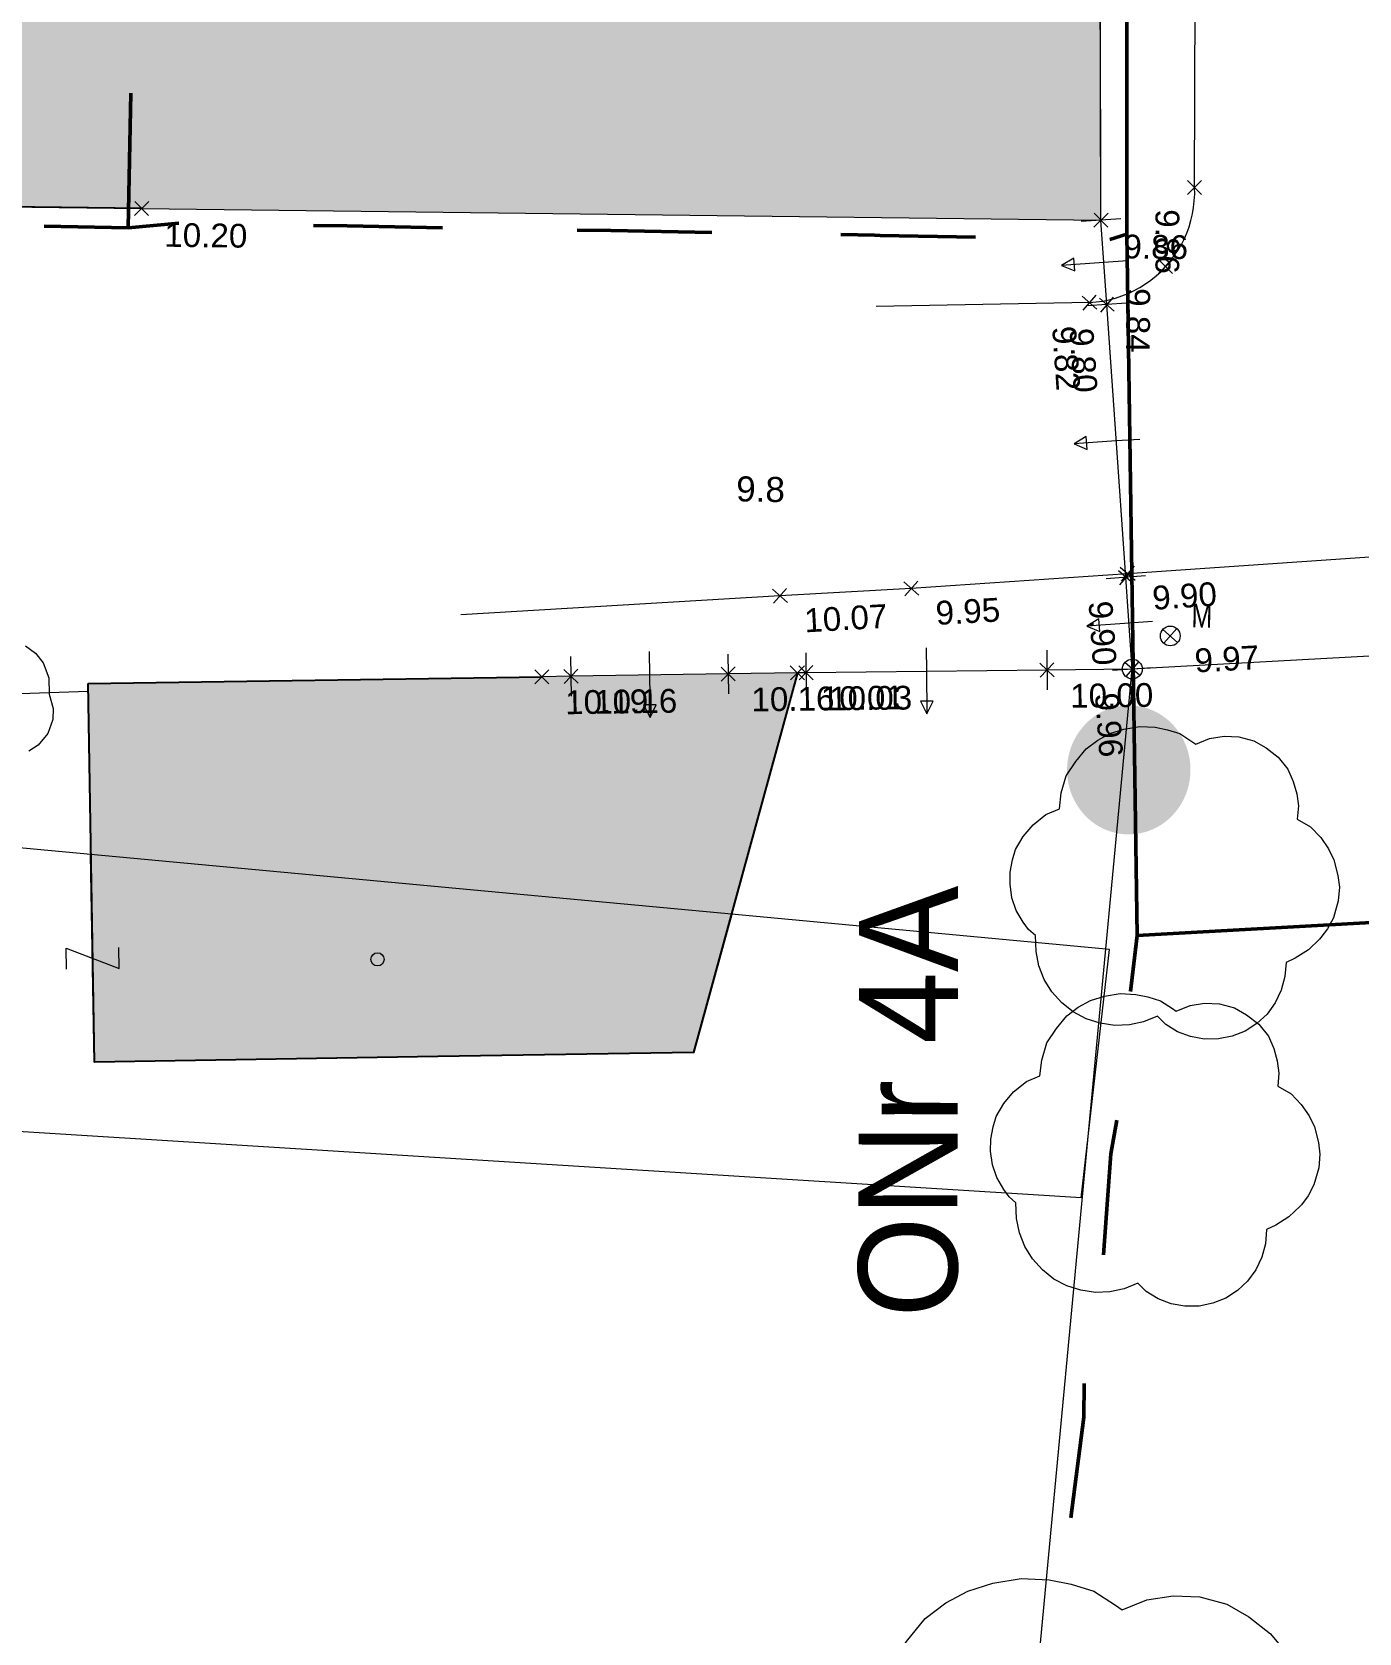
# Model space of a CAD drawing. Header units: metres. Extents: x -208 to 1512, y -277 to 123.
# Drawn here: x 888.88 to 908.98, y -61.63 to -37.38 of the extents above; entities that cross this region are included whole.
import ezdxf
from ezdxf.enums import TextEntityAlignment as Align

# ---------------------------------------------------------------- set-up
doc = ezdxf.new("R2010")
doc.units = ezdxf.units.M
doc.header["$MEASUREMENT"] = 0
for name, color, linetype in [('725 Nachbarbebauung', 7, 'Continuous'), ('730_DKM_Gebäude', 7, 'Continuous'), ('730_DKM_Grenzen', 7, 'Continuous'), ('730_DKM_Objekte', 7, 'Continuous'), ('740_WienGV_Flwd-Bebauungsplan', 7, 'Continuous'), ('740_WienGV_Höhenkoten', 7, 'Continuous'), ('740_WienGV_L_Baum_ -gruppen_ Grünflächen', 7, 'Continuous'), ('740_WienGV_L_Gebäude', 7, 'Continuous'), ('740_WienGV_L_Mauer_Sockel', 7, 'Continuous'), ('740_WienGV_T_Gebäude', 7, 'Continuous'), ('740_WienGV_T_Grenzen', 7, 'Continuous'), ('740_WienGV_T_Mast', 7, 'Continuous'), ('740_WienGV_T_Mauer_Sockel', 7, 'Continuous'), ('740_WienGV_T_Straßen_ Gehsteige_ Schienen', 7, 'Continuous'), ('740_WienGV_unbrauchbares', 7, 'Continuous'), ('918 Lageplan Beschriftung.x', 7, 'Continuous')]:
    doc.layers.add(name, color=color, linetype=linetype)
doc.styles.add('ERSTELLTER_STIL_2', font='arial.ttf', dxfattribs={"width": 0.75})
doc.styles.add('ERSTELLTER_STIL_22', font='arial.ttf', dxfattribs={"width": 0.936574})
doc.styles.add('ERSTELLTER_STIL_3', font='arial.ttf')

# ---------------------------------------------------------------- blocks, each defined once
blk = doc.blocks.new('Decke_90_5', base_point=(888.737, -29.528))
at = {"layer": '725 Nachbarbebauung', "linetype": 'Continuous', "lineweight": 0, "true_color": 0x1f1f1f}
blk.add_hatch(color=250, dxfattribs=at).paths.add_polyline_path([(888.737, -29.528), (882.206, -29.487), (882.206, -39.949), (890.544, -40.053), (905.073, -40.229), (905.059, -34.458), (888.698, -34.358)])
at = {"layer": '725 Nachbarbebauung', "color": 8, "linetype": 'Continuous', "lineweight": 13, "flags": 128}
for points in [[(882.206, -29.487), (882.206, -39.949), (890.544, -40.053), (905.073, -40.229), (905.059, -34.458), (888.698, -34.358), (888.737, -29.528)], [(888.737, -29.528), (882.206, -29.487)]]:
    blk.add_lwpolyline(points, dxfattribs=at)
blk = doc.blocks.new('Decke_91_5', base_point=(896.605, -47.145))
at = {"layer": '725 Nachbarbebauung', "linetype": 'Continuous', "lineweight": 0, "true_color": 0x1f1f1f}
blk.add_hatch(color=250, dxfattribs=at).paths.add_polyline_path([(896.605, -47.145), (889.732, -47.249), (889.827, -52.982), (895.03, -52.897), (898.901, -52.838), (900.477, -47.086), (899.427, -47.102), (899.427, -47.102), (897.046, -47.138), (897.046, -47.138)])
at = {"layer": '725 Nachbarbebauung', "color": 8, "linetype": 'Continuous', "lineweight": 13, "flags": 128}
blk.add_lwpolyline([(896.605, -47.145), (889.732, -47.249), (889.827, -52.982), (895.03, -52.897), (898.901, -52.838), (900.477, -47.086), (899.427, -47.102), (899.427, -47.102), (897.046, -47.138), (897.046, -47.138)], close=True, dxfattribs=at)
blk = doc.blocks.new('FIG0410[509]_5', base_point=(894.115, -51.426))
at = {"layer": '730_DKM_Objekte', "color": 8, "linetype": 'Continuous', "lineweight": 13}
blk.add_circle((894.115, -51.426), 0.1, dxfattribs=at)
blk = doc.blocks.new('FIG0320[543]_5', base_point=(889.801, -51.41))
at = {"layer": '730_DKM_Objekte', "color": 8, "linetype": 'Continuous', "lineweight": 13}
for p, q in [((889.404, -51.577), (889.398, -51.257)), ((889.398, -51.257), (890.204, -51.564)), ((890.204, -51.564), (890.198, -51.244))]:
    blk.add_line(p, q, dxfattribs=at)
blk = doc.blocks.new('GI0007_ATT22(LAUB)_2815[1057]_5', base_point=(905.898, -54.314))
at = {"layer": '740_WienGV_L_Baum_ -gruppen_ Grünflächen', "color": 252, "linetype": 'Continuous', "lineweight": 13, "true_color": 0x949494}
for p, q in [((904.73, -52.15), (904.917, -52.051)), ((904.917, -52.051), (905.128, -51.984)), ((905.128, -51.984), (905.367, -51.945)), ((905.367, -51.945), (905.601, -51.957)), ((905.601, -51.957), (905.786, -51.992)), ((905.786, -51.992), (905.976, -52.052)), ((905.976, -52.052), (906.159, -52.17)), ((906.215, -52.21), (906.423, -52.125)), ((906.423, -52.125), (906.644, -52.09)), ((906.644, -52.09), (906.868, -52.101)), ((906.868, -52.101), (907.098, -52.162)), ((904.401, -52.475), (904.557, -52.282)), ((904.557, -52.282), (904.73, -52.15)), ((906.159, -52.17), (906.215, -52.21)), ((907.098, -52.162), (907.281, -52.268)), ((907.281, -52.268), (907.463, -52.41)), ((904.255, -52.689), (904.401, -52.475)), ((907.463, -52.41), (907.613, -52.591)), ((907.613, -52.591), (907.691, -52.777)), ((904.179, -52.951), (904.255, -52.689)), ((907.691, -52.777), (907.744, -52.963)), ((904.15, -53.192), (904.179, -52.951)), ((907.744, -52.963), (907.769, -53.148)), ((903.75, -53.434), (903.945, -53.277)), ((903.945, -53.277), (904.15, -53.192)), ((907.769, -53.148), (907.752, -53.347)), ((907.752, -53.347), (907.956, -53.465)), ((903.601, -53.609), (903.75, -53.434)), ((907.956, -53.465), (908.109, -53.627)), ((903.442, -53.965), (903.488, -53.806)), ((903.488, -53.806), (903.601, -53.609)), ((908.109, -53.627), (908.227, -53.797)), ((908.227, -53.797), (908.309, -53.965)), ((903.407, -54.149), (903.442, -53.965)), ((908.309, -53.965), (908.369, -54.201)), ((903.403, -54.334), (903.407, -54.149)), ((908.369, -54.201), (908.39, -54.379)), ((903.432, -54.537), (903.403, -54.334)), ((903.496, -54.73), (903.432, -54.537)), ((908.39, -54.379), (908.372, -54.585)), ((903.603, -54.91), (903.496, -54.73)), ((908.372, -54.585), (908.3, -54.843)), ((903.682, -55.022), (903.603, -54.91)), ((903.787, -55.112), (903.682, -55.022)), ((908.212, -55.009), (908.11, -55.142)), ((908.3, -54.843), (908.212, -55.009)), ((903.797, -55.354), (903.787, -55.112)), ((908.092, -55.166), (907.922, -55.327)), ((908.11, -55.142), (908.092, -55.166)), ((903.839, -55.568), (903.797, -55.354)), ((907.584, -55.52), (907.566, -55.733)), ((907.724, -55.455), (907.584, -55.52)), ((907.922, -55.327), (907.724, -55.455)), ((903.921, -55.776), (903.839, -55.568)), ((904.038, -55.963), (903.921, -55.776)), ((907.566, -55.733), (907.512, -55.938)), ((904.188, -56.129), (904.038, -55.963)), ((907.512, -55.938), (907.42, -56.128)), ((904.36, -56.268), (904.188, -56.129)), ((907.42, -56.128), (907.296, -56.3)), ((904.557, -56.371), (904.36, -56.268)), ((904.769, -56.439), (904.557, -56.371)), ((904.989, -56.471), (904.769, -56.439)), ((905.209, -56.461), (904.989, -56.471)), ((905.427, -56.415), (905.209, -56.461)), ((905.635, -56.33), (905.427, -56.415)), ((905.761, -56.457), (905.635, -56.33)), ((905.94, -56.567), (905.761, -56.457)), ((907.14, -56.443), (906.964, -56.557)), ((907.296, -56.3), (907.14, -56.443)), ((906.138, -56.642), (905.94, -56.567)), ((906.347, -56.681), (906.138, -56.642)), ((906.56, -56.678), (906.347, -56.681)), ((906.767, -56.635), (906.56, -56.678)), ((906.964, -56.557), (906.767, -56.635))]:
    blk.add_line(p, q, dxfattribs=at)
blk = doc.blocks.new('GI0007_ATT22(LAUB)_2815[1058]_5', base_point=(906.192, -50.269))
at = {"layer": '740_WienGV_L_Baum_ -gruppen_ Grünflächen', "color": 252, "linetype": 'Continuous', "lineweight": 13, "true_color": 0x949494}
for p, q in [((905.025, -48.105), (905.211, -48.005)), ((905.211, -48.005), (905.422, -47.938)), ((905.422, -47.938), (905.661, -47.9)), ((905.661, -47.9), (905.896, -47.911)), ((905.896, -47.911), (906.08, -47.947)), ((906.08, -47.947), (906.271, -48.007)), ((906.271, -48.007), (906.453, -48.124)), ((904.695, -48.43), (904.851, -48.237)), ((904.851, -48.237), (905.025, -48.105)), ((906.453, -48.124), (906.509, -48.164)), ((906.509, -48.164), (906.717, -48.079)), ((906.717, -48.079), (906.938, -48.044)), ((906.938, -48.044), (907.162, -48.055)), ((907.162, -48.055), (907.392, -48.117)), ((907.392, -48.117), (907.575, -48.223)), ((907.575, -48.223), (907.757, -48.365)), ((904.549, -48.644), (904.695, -48.43)), ((907.757, -48.365), (907.907, -48.545)), ((904.473, -48.906), (904.549, -48.644)), ((907.907, -48.545), (907.985, -48.732)), ((907.985, -48.732), (908.039, -48.918)), ((904.444, -49.147), (904.473, -48.906)), ((908.039, -48.918), (908.064, -49.103)), ((904.239, -49.232), (904.444, -49.147)), ((908.064, -49.103), (908.046, -49.302)), ((903.896, -49.563), (904.045, -49.388)), ((904.045, -49.388), (904.239, -49.232)), ((908.046, -49.302), (908.25, -49.419)), ((908.25, -49.419), (908.403, -49.582)), ((903.782, -49.76), (903.896, -49.563)), ((908.403, -49.582), (908.521, -49.751)), ((903.701, -50.104), (903.736, -49.92)), ((903.736, -49.92), (903.782, -49.76)), ((908.521, -49.751), (908.603, -49.92)), ((908.603, -49.92), (908.663, -50.156)), ((903.698, -50.289), (903.701, -50.104)), ((908.663, -50.156), (908.685, -50.334)), ((903.726, -50.492), (903.698, -50.289)), ((908.685, -50.334), (908.667, -50.54)), ((903.79, -50.685), (903.726, -50.492)), ((903.897, -50.865), (903.79, -50.685)), ((908.667, -50.54), (908.594, -50.798)), ((903.976, -50.976), (903.897, -50.865)), ((908.594, -50.798), (908.506, -50.963)), ((904.081, -51.067), (903.976, -50.976)), ((904.091, -51.309), (904.081, -51.067)), ((908.386, -51.121), (908.216, -51.282)), ((908.404, -51.097), (908.386, -51.121)), ((908.506, -50.963), (908.404, -51.097)), ((904.134, -51.523), (904.091, -51.309)), ((908.018, -51.409), (907.878, -51.474)), ((908.216, -51.282), (908.018, -51.409)), ((904.215, -51.731), (904.134, -51.523)), ((907.878, -51.474), (907.86, -51.687)), ((904.332, -51.918), (904.215, -51.731)), ((907.806, -51.893), (907.714, -52.083)), ((907.86, -51.687), (907.806, -51.893)), ((904.482, -52.084), (904.332, -51.918)), ((904.654, -52.222), (904.482, -52.084)), ((907.714, -52.083), (907.59, -52.255)), ((904.851, -52.326), (904.654, -52.222)), ((905.063, -52.393), (904.851, -52.326)), ((905.721, -52.37), (905.504, -52.416)), ((905.929, -52.285), (905.721, -52.37)), ((906.055, -52.412), (905.929, -52.285)), ((907.59, -52.255), (907.434, -52.398)), ((905.283, -52.426), (905.063, -52.393)), ((905.504, -52.416), (905.283, -52.426)), ((906.234, -52.522), (906.055, -52.412)), ((906.432, -52.596), (906.234, -52.522)), ((906.641, -52.636), (906.432, -52.596)), ((907.061, -52.59), (906.854, -52.632)), ((907.258, -52.512), (907.061, -52.59)), ((907.434, -52.398), (907.258, -52.512)), ((906.854, -52.632), (906.641, -52.636))]:
    blk.add_line(p, q, dxfattribs=at)
blk = doc.blocks.new('GI0007_ATT22(LAUB)_2815[1074]_5', base_point=(904.823, -65.069))
at = {"layer": '740_WienGV_L_Baum_ -gruppen_ Grünflächen', "color": 252, "linetype": 'Continuous', "lineweight": 13, "true_color": 0x949494}
for p, q in [((903.438, -60.874), (903.868, -60.805)), ((903.868, -60.805), (904.29, -60.826)), ((904.29, -60.826), (904.621, -60.889)), ((902.722, -61.174), (903.058, -60.995)), ((903.058, -60.995), (903.438, -60.874)), ((904.621, -60.889), (904.965, -60.998)), ((904.965, -60.998), (905.294, -61.209)), ((905.769, -61.128), (906.167, -61.065)), ((906.167, -61.065), (906.57, -61.085)), ((906.57, -61.085), (906.983, -61.195)), ((902.41, -61.412), (902.722, -61.174)), ((905.294, -61.209), (905.395, -61.281)), ((905.395, -61.281), (905.769, -61.128)), ((906.983, -61.195), (907.313, -61.387)), ((902.129, -61.759), (902.41, -61.412)), ((907.313, -61.387), (907.641, -61.642)), ((901.866, -62.144), (902.129, -61.759)), ((907.641, -61.642), (907.91, -61.967)), ((907.91, -61.967), (908.051, -62.302)), ((901.729, -62.615), (901.866, -62.144)), ((908.051, -62.302), (908.147, -62.637)), ((901.676, -63.049), (901.729, -62.615)), ((908.147, -62.637), (908.192, -62.971)), ((901.309, -63.203), (901.676, -63.049)), ((908.192, -62.971), (908.16, -63.328)), ((900.958, -63.484), (901.309, -63.203)), ((900.69, -63.799), (900.958, -63.484)), ((908.16, -63.328), (908.528, -63.54)), ((908.528, -63.54), (908.804, -63.833)), ((900.485, -64.154), (900.69, -63.799)), ((908.804, -63.833), (909.016, -64.137)), ((900.403, -64.44), (900.485, -64.154)), ((909.016, -64.137), (909.164, -64.441)), ((900.339, -64.772), (900.403, -64.44)), ((909.164, -64.441), (909.271, -64.865)), ((900.333, -65.105), (900.339, -64.772)), ((909.271, -64.865), (909.31, -65.186)), ((900.384, -65.47), (900.333, -65.105)), ((909.31, -65.186), (909.278, -65.557)), ((900.499, -65.818), (900.384, -65.47)), ((909.278, -65.557), (909.148, -66.021)), ((900.692, -66.141), (900.499, -65.818)), ((900.835, -66.343), (900.692, -66.141)), ((909.148, -66.021), (908.989, -66.319)), ((901.024, -66.506), (900.835, -66.343)), ((908.989, -66.319), (908.805, -66.559)), ((901.042, -66.941), (901.024, -66.506)), ((908.772, -66.603), (908.466, -66.892)), ((908.805, -66.559), (908.772, -66.603)), ((908.466, -66.892), (908.11, -67.122)), ((901.118, -67.327), (901.042, -66.941)), ((908.11, -67.122), (907.858, -67.239)), ((901.265, -67.701), (901.118, -67.327)), ((907.858, -67.239), (907.826, -67.622)), ((907.826, -67.622), (907.729, -67.992)), ((901.476, -68.037), (901.265, -67.701)), ((901.746, -68.337), (901.476, -68.037)), ((907.729, -67.992), (907.563, -68.334)), ((902.055, -68.585), (901.746, -68.337)), ((907.563, -68.334), (907.34, -68.644)), ((902.41, -68.771), (902.055, -68.585)), ((902.792, -68.893), (902.41, -68.771)), ((903.976, -68.851), (903.584, -68.933)), ((904.35, -68.698), (903.976, -68.851)), ((904.576, -68.926), (904.35, -68.698)), ((907.34, -68.644), (907.06, -68.901)), ((903.187, -68.952), (902.792, -68.893)), ((903.584, -68.933), (903.187, -68.952)), ((904.899, -69.124), (904.576, -68.926)), ((906.742, -69.106), (906.388, -69.247)), ((907.06, -68.901), (906.742, -69.106)), ((905.255, -69.258), (904.899, -69.124)), ((905.631, -69.329), (905.255, -69.258)), ((906.015, -69.324), (905.631, -69.329)), ((906.388, -69.247), (906.015, -69.324))]:
    blk.add_line(p, q, dxfattribs=at)
blk = doc.blocks.new('ABGR_4365[1078]_5', base_point=(905.549, -47.029))
at = {"layer": '740_WienGV_T_Grenzen', "color": 252, "linetype": 'Continuous', "lineweight": 13, "true_color": 0x949494}
blk.add_line((905.549, -47.029), (905.546, -47.179), dxfattribs=at)
blk.add_circle((905.549, -47.029), 0.15, dxfattribs=at)
blk = doc.blocks.new('LO0013_2A75[1114]_5', base_point=(906.124, -46.527))
at = {"layer": '740_WienGV_T_Mast', "color": 252, "linetype": 'Continuous', "lineweight": 13, "true_color": 0x949494}
blk.add_circle((906.124, -46.527), 0.15, dxfattribs=at)
at = {"layer": '740_WienGV_T_Mast', "color": 252, "lineweight": 13, "true_color": 0x949494, "style": 'ERSTELLTER_STIL_2'}
blk.add_attdef('M', text='', height=0.36, rotation=358.95, dxfattribs=at).set_placement((906.441, -46.506), align=Align.BOTTOM_LEFT)
blk = doc.blocks.new('EG_MARKER_4325[1162]_5', base_point=(905.451, -45.639))
at = {"layer": '740_WienGV_T_Gebäude', "color": 252, "linetype": 'Continuous', "lineweight": 13, "true_color": 0x949494}
blk.add_line((905.751, -45.618), (905.152, -45.66), dxfattribs=at)
blk = doc.blocks.new('EG_MARKER_4325[1163]_5', base_point=(905.549, -47.029))
at = {"layer": '740_WienGV_T_Gebäude', "color": 252, "linetype": 'Continuous', "lineweight": 13, "true_color": 0x949494}
blk.add_line((905.848, -47.008), (905.25, -47.05), dxfattribs=at)
blk = doc.blocks.new('BW0010_3A75[1164]_5', base_point=(905.358, -46.344))
at = {"layer": '740_WienGV_T_Gebäude', "color": 252, "linetype": 'Continuous', "lineweight": 13, "true_color": 0x949494}
for p, q in [((905.044, -46.269), (904.859, -46.379)), ((905.058, -46.461), (905.044, -46.269)), ((905.856, -46.309), (905.5, -46.334)), ((905.5, -46.334), (904.859, -46.379)), ((904.859, -46.379), (905.058, -46.461))]:
    blk.add_line(p, q, dxfattribs=at)
blk = doc.blocks.new('EF_MARKER_42E5[1165]_5', base_point=(905.163, -41.508))
at = {"layer": '740_WienGV_T_Gebäude', "color": 252, "linetype": 'Continuous', "lineweight": 13, "true_color": 0x949494}
blk.add_line((905.462, -41.487), (904.864, -41.529), dxfattribs=at)
blk = doc.blocks.new('EF_MARKER_42E5[1166]_5', base_point=(905.451, -45.639))
at = {"layer": '740_WienGV_T_Gebäude', "color": 252, "linetype": 'Continuous', "lineweight": 13, "true_color": 0x949494}
blk.add_line((905.751, -45.618), (905.152, -45.66), dxfattribs=at)
blk = doc.blocks.new('BW0011_3AC5[1167]_5', base_point=(905.165, -43.583))
at = {"layer": '740_WienGV_T_Gebäude', "color": 252, "linetype": 'Continuous', "lineweight": 13, "true_color": 0x949494}
for p, q in [((904.852, -43.508), (904.666, -43.618)), ((905.307, -43.574), (904.666, -43.618)), ((904.666, -43.618), (904.865, -43.701)), ((904.865, -43.701), (904.852, -43.508)), ((905.664, -43.549), (905.307, -43.574))]:
    blk.add_line(p, q, dxfattribs=at)
blk = doc.blocks.new('EG_MARKER_4325[1200]_5', base_point=(905.073, -40.229))
at = {"layer": '740_WienGV_T_Gebäude', "color": 252, "linetype": 'Continuous', "lineweight": 13, "true_color": 0x949494}
blk.add_line((905.373, -40.208), (904.774, -40.25), dxfattribs=at)
blk = doc.blocks.new('EG_MARKER_4325[1201]_5', base_point=(905.163, -41.508))
at = {"layer": '740_WienGV_T_Gebäude', "color": 252, "linetype": 'Continuous', "lineweight": 13, "true_color": 0x949494}
blk.add_line((905.462, -41.487), (904.864, -41.529), dxfattribs=at)
blk = doc.blocks.new('BW0010_3A75[1202]_5', base_point=(904.976, -40.878))
at = {"layer": '740_WienGV_T_Gebäude', "color": 252, "linetype": 'Continuous', "lineweight": 13, "true_color": 0x949494}
for p, q in [((904.663, -40.803), (904.477, -40.914)), ((905.118, -40.869), (904.477, -40.914)), ((904.477, -40.914), (904.676, -40.996)), ((904.676, -40.996), (904.663, -40.803)), ((905.475, -40.844), (905.118, -40.869))]:
    blk.add_line(p, q, dxfattribs=at)
blk = doc.blocks.new('EF_MARKER_42E5[1206]_5', base_point=(900.606, -47.085))
at = {"layer": '740_WienGV_T_Gebäude', "color": 252, "linetype": 'Continuous', "lineweight": 13, "true_color": 0x949494}
blk.add_line((900.603, -46.785), (900.609, -47.385), dxfattribs=at)
blk = doc.blocks.new('EF_MARKER_42E5[1207]_5', base_point=(904.257, -47.044))
at = {"layer": '740_WienGV_T_Gebäude', "color": 252, "linetype": 'Continuous', "lineweight": 13, "true_color": 0x949494}
blk.add_line((904.254, -46.744), (904.261, -47.344), dxfattribs=at)
blk = doc.blocks.new('BW0011_3AC5[1208]_5', base_point=(902.433, -47.207))
at = {"layer": '740_WienGV_T_Gebäude', "color": 252, "linetype": 'Continuous', "lineweight": 13, "true_color": 0x949494}
for p, q in [((902.428, -46.707), (902.432, -47.064)), ((902.432, -47.064), (902.439, -47.707)), ((902.533, -47.513), (902.34, -47.515)), ((902.34, -47.515), (902.439, -47.707)), ((902.439, -47.707), (902.533, -47.513))]:
    blk.add_line(p, q, dxfattribs=at)
blk = doc.blocks.new('EF_MARKER_42E5[1209]_5', base_point=(897.046, -47.138))
at = {"layer": '740_WienGV_T_Gebäude', "color": 252, "linetype": 'Continuous', "lineweight": 13, "true_color": 0x949494}
blk.add_line((897.041, -46.838), (897.05, -47.438), dxfattribs=at)
blk = doc.blocks.new('EF_MARKER_42E5[1210]_5', base_point=(899.427, -47.102))
at = {"layer": '740_WienGV_T_Gebäude', "color": 252, "linetype": 'Continuous', "lineweight": 13, "true_color": 0x949494}
blk.add_line((899.422, -46.802), (899.431, -47.402), dxfattribs=at)
blk = doc.blocks.new('BW0011_3AC5[1211]_5', base_point=(898.238, -47.263))
at = {"layer": '740_WienGV_T_Gebäude', "color": 252, "linetype": 'Continuous', "lineweight": 13, "true_color": 0x949494}
for p, q in [((898.231, -46.763), (898.236, -47.12)), ((898.236, -47.12), (898.246, -47.763)), ((898.339, -47.569), (898.146, -47.572)), ((898.146, -47.572), (898.246, -47.763)), ((898.246, -47.763), (898.339, -47.569))]:
    blk.add_line(p, q, dxfattribs=at)
blk = doc.blocks.new('DEF01_4155[1231]_5', base_point=(897.046, -47.138))
at = {"layer": '740_WienGV_T_Gebäude', "color": 252, "linetype": 'Continuous', "lineweight": 13, "true_color": 0x949494}
for p, q in [((896.938, -47.034), (897.153, -47.243)), ((897.15, -47.031), (896.941, -47.246))]:
    blk.add_line(p, q, dxfattribs=at)
at = {"layer": '740_WienGV_T_Gebäude', "color": 252, "lineweight": 13, "true_color": 0x949494, "style": 'ERSTELLTER_STIL_3'}
blk.add_attdef('HOEHE', text='', height=0.36, rotation=0.8752, dxfattribs=at).set_placement((897.398, -47.527), align=Align.MIDDLE_LEFT)
blk = doc.blocks.new('DEF01_4155[1252]_5', base_point=(899.427, -47.102))
at = {"layer": '740_WienGV_T_Gebäude', "color": 252, "linetype": 'Continuous', "lineweight": 13, "true_color": 0x949494}
for p, q in [((899.319, -46.998), (899.534, -47.207)), ((899.531, -46.994), (899.322, -47.21))]:
    blk.add_line(p, q, dxfattribs=at)
at = {"layer": '740_WienGV_T_Gebäude', "color": 252, "lineweight": 13, "true_color": 0x949494, "style": 'ERSTELLTER_STIL_3'}
blk.add_attdef('HOEHE', text='', height=0.36, rotation=0.8592, dxfattribs=at).set_placement((899.779, -47.491), align=Align.MIDDLE_LEFT)
blk = doc.blocks.new('DEF01_4155[1256]_5', base_point=(905.163, -41.508))
at = {"layer": '740_WienGV_unbrauchbares', "color": 252, "linetype": 'Continuous', "lineweight": 13, "true_color": 0x949494}
for p, q in [((905.276, -41.607), (905.05, -41.41)), ((905.261, -41.395), (905.065, -41.621))]:
    blk.add_line(p, q, dxfattribs=at)
at = {"layer": '740_WienGV_unbrauchbares', "color": 252, "lineweight": 13, "true_color": 0x949494, "style": 'ERSTELLTER_STIL_3'}
blk.add_attdef('HOEHE', text='', height=0.36, rotation=273.9929, dxfattribs=at).set_placement((904.777, -41.865), align=Align.MIDDLE_LEFT)
blk = doc.blocks.new('DEF01_4155[1268]_5', base_point=(906.493, -39.735))
at = {"layer": '740_WienGV_T_Straßen_ Gehsteige_ Schienen', "color": 252, "linetype": 'Continuous', "lineweight": 13, "true_color": 0x949494}
for p, q in [((906.599, -39.629), (906.386, -39.841)), ((906.599, -39.842), (906.387, -39.629))]:
    blk.add_line(p, q, dxfattribs=at)
at = {"layer": '740_WienGV_T_Straßen_ Gehsteige_ Schienen', "color": 252, "lineweight": 13, "true_color": 0x949494, "style": 'ERSTELLTER_STIL_3'}
blk.add_attdef('HOEHE', text='', height=0.36, rotation=269.8843, dxfattribs=at).set_placement((906.081, -40.063), align=Align.MIDDLE_LEFT)
blk = doc.blocks.new('DEF01_4155[1282]_5', base_point=(905.549, -47.029))
at = {"layer": '740_WienGV_T_Mauer_Sockel', "color": 252, "linetype": 'Continuous', "lineweight": 13, "true_color": 0x949494}
for p, q in [((905.662, -47.128), (905.436, -46.931)), ((905.647, -46.916), (905.451, -47.142))]:
    blk.add_line(p, q, dxfattribs=at)
at = {"layer": '740_WienGV_T_Mauer_Sockel', "color": 252, "lineweight": 13, "true_color": 0x949494, "style": 'ERSTELLTER_STIL_3'}
blk.add_attdef('HOEHE', text='', height=0.36, rotation=274.0141, dxfattribs=at).set_placement((905.163, -47.386), align=Align.MIDDLE_LEFT)
blk = doc.blocks.new('DEF01_4155[1287]_5', base_point=(896.605, -47.145))
at = {"layer": '740_WienGV_T_Gebäude', "color": 252, "linetype": 'Continuous', "lineweight": 13, "true_color": 0x949494}
for p, q in [((896.498, -47.041), (896.713, -47.25)), ((896.71, -47.038), (896.501, -47.253))]:
    blk.add_line(p, q, dxfattribs=at)
at = {"layer": '740_WienGV_T_Gebäude', "color": 252, "lineweight": 13, "true_color": 0x949494, "style": 'ERSTELLTER_STIL_3'}
blk.add_attdef('HOEHE', text='', height=0.36, rotation=0.9025, dxfattribs=at).set_placement((896.958, -47.534), align=Align.MIDDLE_LEFT)
blk = doc.blocks.new('DEF01_4155[1290]_5', base_point=(902.201, -45.808))
at = {"layer": '740_WienGV_T_Straßen_ Gehsteige_ Schienen', "color": 252, "linetype": 'Continuous', "lineweight": 13, "true_color": 0x949494}
for p, q in [((902.089, -45.708), (902.313, -45.908)), ((902.301, -45.696), (902.101, -45.92))]:
    blk.add_line(p, q, dxfattribs=at)
at = {"layer": '740_WienGV_T_Straßen_ Gehsteige_ Schienen', "color": 252, "lineweight": 13, "true_color": 0x949494, "style": 'ERSTELLTER_STIL_3'}
blk.add_attdef('HOEHE', text='', height=0.36, rotation=3.2406, dxfattribs=at).set_placement((902.57, -46.181), align=Align.MIDDLE_LEFT)
blk = doc.blocks.new('DEF01_4155[1292]_5', base_point=(904.257, -47.044))
at = {"layer": '740_WienGV_T_Mauer_Sockel', "color": 252, "linetype": 'Continuous', "lineweight": 13, "true_color": 0x949494}
for p, q in [((904.15, -46.939), (904.365, -47.148)), ((904.362, -46.936), (904.153, -47.151))]:
    blk.add_line(p, q, dxfattribs=at)
at = {"layer": '740_WienGV_T_Mauer_Sockel', "color": 252, "lineweight": 13, "true_color": 0x949494, "style": 'ERSTELLTER_STIL_3'}
blk.add_attdef('HOEHE', text='', height=0.36, rotation=0.636, dxfattribs=at).set_placement((904.608, -47.434), align=Align.MIDDLE_LEFT)
blk = doc.blocks.new('DEF01_4155[1294]_5', base_point=(906.124, -46.527))
at = {"layer": '740_WienGV_T_Mast', "color": 252, "linetype": 'Continuous', "lineweight": 13, "true_color": 0x949494}
for p, q in [((906.013, -46.427), (906.236, -46.627)), ((906.224, -46.415), (906.024, -46.638))]:
    blk.add_line(p, q, dxfattribs=at)
at = {"layer": '740_WienGV_T_Mast', "color": 252, "lineweight": 13, "true_color": 0x949494, "style": 'ERSTELLTER_STIL_3'}
blk.add_attdef('HOEHE', text='', height=0.36, rotation=3.1157, dxfattribs=at).set_placement((906.492, -46.901), align=Align.MIDDLE_LEFT)
blk = doc.blocks.new('DEF01_4155[1320]_5', base_point=(905.451, -45.639))
at = {"layer": '740_WienGV_unbrauchbares', "color": 252, "linetype": 'Continuous', "lineweight": 13, "true_color": 0x949494}
for p, q in [((905.565, -45.738), (905.338, -45.541)), ((905.55, -45.526), (905.353, -45.752))]:
    blk.add_line(p, q, dxfattribs=at)
at = {"layer": '740_WienGV_unbrauchbares', "color": 252, "lineweight": 13, "true_color": 0x949494, "style": 'ERSTELLTER_STIL_3'}
blk.add_attdef('HOEHE', text='', height=0.36, rotation=273.9929, dxfattribs=at).set_placement((905.065, -45.996), align=Align.MIDDLE_LEFT)
blk = doc.blocks.new('DEF01_4155[1333]_5', base_point=(900.212, -45.92))
at = {"layer": '740_WienGV_T_Straßen_ Gehsteige_ Schienen', "color": 252, "linetype": 'Continuous', "lineweight": 13, "true_color": 0x949494}
for p, q in [((900.1, -45.82), (900.324, -46.02)), ((900.312, -45.808), (900.112, -46.032))]:
    blk.add_line(p, q, dxfattribs=at)
at = {"layer": '740_WienGV_T_Straßen_ Gehsteige_ Schienen', "color": 252, "lineweight": 13, "true_color": 0x949494, "style": 'ERSTELLTER_STIL_3'}
blk.add_attdef('HOEHE', text='', height=0.36, rotation=3.2406, dxfattribs=at).set_placement((900.581, -46.294), align=Align.MIDDLE_LEFT)
blk = doc.blocks.new('DEF01_4155[1365]_5', base_point=(905.478, -45.584))
at = {"layer": '740_WienGV_T_Straßen_ Gehsteige_ Schienen', "color": 252, "linetype": 'Continuous', "lineweight": 13, "true_color": 0x949494}
for p, q in [((905.365, -45.485), (905.591, -45.682)), ((905.577, -45.471), (905.38, -45.697))]:
    blk.add_line(p, q, dxfattribs=at)
at = {"layer": '740_WienGV_T_Straßen_ Gehsteige_ Schienen', "color": 252, "lineweight": 13, "true_color": 0x949494, "style": 'ERSTELLTER_STIL_3'}
blk.add_attdef('HOEHE', text='', height=0.36, rotation=3.9092, dxfattribs=at).set_placement((905.852, -45.953), align=Align.MIDDLE_LEFT)
blk = doc.blocks.new('DEF01_4155[1366]_5', base_point=(905.073, -40.229))
at = {"layer": '740_WienGV_T_Gebäude', "color": 252, "linetype": 'Continuous', "lineweight": 13, "true_color": 0x949494}
for p, q in [((905.181, -40.125), (904.966, -40.334)), ((904.969, -40.122), (905.178, -40.337))]:
    blk.add_line(p, q, dxfattribs=at)
at = {"layer": '740_WienGV_T_Gebäude', "color": 252, "lineweight": 13, "true_color": 0x949494, "style": 'ERSTELLTER_STIL_3'}
blk.add_attdef('HOEHE', text='', height=0.36, rotation=359.3049, dxfattribs=at).set_placement((905.415, -40.627), align=Align.MIDDLE_LEFT)
blk = doc.blocks.new('DEF01_4155[1380]_5', base_point=(890.544, -40.053))
at = {"layer": '740_WienGV_T_Gebäude', "color": 252, "linetype": 'Continuous', "lineweight": 13, "true_color": 0x949494}
for p, q in [((890.652, -39.948), (890.437, -40.158)), ((890.44, -39.946), (890.649, -40.16))]:
    blk.add_line(p, q, dxfattribs=at)
at = {"layer": '740_WienGV_T_Gebäude', "color": 252, "lineweight": 13, "true_color": 0x949494, "style": 'ERSTELLTER_STIL_3'}
blk.add_attdef('HOEHE', text='', height=0.36, rotation=359.3049, dxfattribs=at).set_placement((890.886, -40.451), align=Align.MIDDLE_LEFT)
blk = doc.blocks.new('DEF01_4155[1390]_5', base_point=(904.901, -41.476))
at = {"layer": '740_WienGV_T_Straßen_ Gehsteige_ Schienen', "color": 252, "linetype": 'Continuous', "lineweight": 13, "true_color": 0x949494}
for p, q in [((905.014, -41.575), (904.787, -41.378)), ((904.999, -41.363), (904.802, -41.59))]:
    blk.add_line(p, q, dxfattribs=at)
at = {"layer": '740_WienGV_T_Straßen_ Gehsteige_ Schienen', "color": 252, "lineweight": 13, "true_color": 0x949494, "style": 'ERSTELLTER_STIL_3'}
blk.add_attdef('HOEHE', text='', height=0.36, rotation=274.0069, dxfattribs=at).set_placement((904.514, -41.833), align=Align.MIDDLE_LEFT)
blk = doc.blocks.new('DEF01_4155[1392]_5', base_point=(900.606, -47.085))
at = {"layer": '740_WienGV_T_Mauer_Sockel', "color": 252, "linetype": 'Continuous', "lineweight": 13, "true_color": 0x949494}
for p, q in [((900.499, -46.98), (900.713, -47.19)), ((900.711, -46.977), (900.501, -47.192))]:
    blk.add_line(p, q, dxfattribs=at)
at = {"layer": '740_WienGV_T_Mauer_Sockel', "color": 252, "lineweight": 13, "true_color": 0x949494, "style": 'ERSTELLTER_STIL_3'}
blk.add_attdef('HOEHE', text='', height=0.36, rotation=0.6448, dxfattribs=at).set_placement((900.957, -47.475), align=Align.MIDDLE_LEFT)
blk = doc.blocks.new('DEF01_4155[1403]_5', base_point=(900.477, -47.086))
at = {"layer": '740_WienGV_T_Mauer_Sockel', "color": 252, "linetype": 'Continuous', "lineweight": 13, "true_color": 0x949494}
for p, q in [((900.369, -46.982), (900.585, -47.191)), ((900.582, -46.979), (900.373, -47.194))]:
    blk.add_line(p, q, dxfattribs=at)
at = {"layer": '740_WienGV_T_Mauer_Sockel', "color": 252, "lineweight": 13, "true_color": 0x949494, "style": 'ERSTELLTER_STIL_3'}
blk.add_attdef('HOEHE', text='', height=0.36, rotation=0.8592, dxfattribs=at).set_placement((900.83, -47.475), align=Align.MIDDLE_LEFT)
blk = doc.blocks.new('DEF01_4155[1429]_5', base_point=(906.054, -40.932))
at = {"layer": '740_WienGV_T_Straßen_ Gehsteige_ Schienen', "color": 252, "linetype": 'Continuous', "lineweight": 13, "true_color": 0x949494}
for p, q in [((906.161, -40.827), (905.947, -41.038)), ((906.159, -41.039), (905.948, -40.826))]:
    blk.add_line(p, q, dxfattribs=at)
at = {"layer": '740_WienGV_T_Straßen_ Gehsteige_ Schienen', "color": 252, "lineweight": 13, "true_color": 0x949494, "style": 'ERSTELLTER_STIL_3'}
blk.add_attdef('HOEHE', text='', height=0.36, rotation=269.5743, dxfattribs=at).set_placement((905.64, -41.258), align=Align.MIDDLE_LEFT)

msp = doc.modelspace()

# ---------------------------------------------------------------- hatches: boundary and pattern name
at = {"layer": '740_WienGV_Flwd-Bebauungsplan', "linetype": 'Continuous', "lineweight": 0}
msp.add_hatch(color=1, dxfattribs=at).paths.add_polyline_path([(906.43, -48.572, 0.193152), (906.168, -47.877, 0.204686), (905.512, -47.579, 0.204686), (904.847, -47.854, 0.193151), (904.561, -48.54, 0.193151), (904.822, -49.235, 0.204686), (905.478, -49.533, 0.204686), (906.144, -49.259, 0.193152)])

# ---------------------------------------------------------------- linework, layer by layer
at = {"layer": '730_DKM_Gebäude', "color": 7, "linetype": 'Continuous', "lineweight": 25}
msp.add_lwpolyline([(899.476, -50.743), (898.901, -52.838), (895.03, -52.897), (889.827, -52.982), (889.775, -49.84)], dxfattribs=at)
at = {"layer": '730_DKM_Grenzen', "color": 8, "linetype": 'Continuous', "lineweight": 13}
for points in [[(905.201, -51.277), (899.476, -50.743), (889.775, -49.84), (879.419, -48.875), (878.303, -48.767)], [(904.775, -55.04), (905.201, -51.277)], [(904.775, -55.04), (883.642, -53.72), (879.666, -53.472), (872.284, -53.011)]]:
    msp.add_lwpolyline(points, dxfattribs=at)
at = {"layer": '740_WienGV_Flwd-Bebauungsplan', "color": 1, "linetype": 'Continuous', "lineweight": 50, "true_color": 0xfb0106}
for points in [[(905.468, -40.44), (905.465, -26.077), (905.407, -0.326), (888.92, -0.292), (882.548, -0.18), (863.233, -0.016)], [(890.341, -40.344), (890.377, -38.305)], [(889.577, -40.331), (889.067, -40.322)], [(891.108, -40.272), (890.341, -40.344), (889.577, -40.331)], [(893.657, -40.317), (893.147, -40.308)], [(895.101, -40.343), (893.657, -40.317)], [(897.65, -40.387), (897.14, -40.378)], [(899.179, -40.414), (897.65, -40.387)], [(901.643, -40.457), (901.133, -40.448)], [(903.172, -40.484), (901.728, -40.459), (901.643, -40.457)], [(905.468, -40.44), (905.211, -40.52)], [(905.621, -51.065), (905.468, -40.44)], [(905.621, -51.065), (973.424, -47.302)], [(905.521, -51.913), (905.621, -51.065)], [(905.223, -54.373), (905.317, -53.864)], [(905.111, -55.9), (905.223, -54.373)], [(904.813, -58.36), (904.822, -57.85)], [(904.616, -59.886), (904.813, -58.36)]]:
    msp.add_lwpolyline(points, dxfattribs=at)
at = {"layer": '740_WienGV_L_Baum_ -gruppen_ Grünflächen', "color": 72, "linetype": 'Continuous', "lineweight": 13, "true_color": 0x69e600}
msp.add_lwpolyline([(888.784, -46.678), (888.934, -46.788), (889.049, -46.932), (889.138, -47.163), (889.141, -47.409), (889.202, -47.625), (889.197, -47.794), (889.121, -48.006), (888.978, -48.179), (888.835, -48.27)], dxfattribs=at)
at = {"layer": '740_WienGV_L_Gebäude', "color": 7, "linetype": 'Continuous', "lineweight": 25}
msp.add_line((889.732, -47.249), (896.605, -47.145), dxfattribs=at)
for points in [[(890.544, -40.053), (882.035, -39.947), (882.055, -36.127)], [(895.03, -52.897), (889.827, -52.982), (889.732, -47.249)], [(900.477, -47.086), (898.901, -52.838), (895.03, -52.897)]]:
    msp.add_lwpolyline(points, dxfattribs=at)
at = {"layer": '740_WienGV_L_Mauer_Sockel', "color": 252, "linetype": 'Continuous', "lineweight": 13, "true_color": 0x949494}
msp.add_line((903.352, -70.323), (905.549, -47.029), dxfattribs=at)
msp.add_lwpolyline([(879.907, -47.898), (883.99, -47.56), (889.734, -47.364)], dxfattribs=at)
at = {"layer": '740_WienGV_T_Gebäude', "color": 7, "linetype": 'Continuous', "lineweight": 18}
for p, q in [((905.073, -40.229), (905.059, -34.458)), ((890.544, -40.053), (905.073, -40.229)), ((897.046, -47.138), (896.605, -47.145)), ((899.427, -47.102), (897.046, -47.138)), ((897.046, -47.138), (897.046, -47.138)), ((900.477, -47.086), (899.427, -47.102)), ((899.427, -47.102), (899.427, -47.102))]:
    msp.add_line(p, q, dxfattribs=at)
at = {"layer": '740_WienGV_T_Gebäude', "color": 252, "linetype": 'Continuous', "lineweight": 13, "true_color": 0x949494}
for p, q in [((904.901, -41.476), (901.669, -41.537)), ((900.212, -45.92), (895.377, -46.209))]:
    msp.add_line(p, q, dxfattribs=at)
at = {"layer": '740_WienGV_T_Mauer_Sockel', "color": 8, "linetype": 'Continuous', "lineweight": 13}
for p, q in [((919.295, -46.281), (905.549, -47.029)), ((904.257, -47.044), (900.606, -47.085)), ((905.549, -47.029), (904.257, -47.044)), ((904.257, -47.044), (904.258, -47.044)), ((900.606, -47.085), (900.477, -47.086)), ((900.606, -47.085), (900.606, -47.085))]:
    msp.add_line(p, q, dxfattribs=at)
at = {"layer": '740_WienGV_T_Straßen_ Gehsteige_ Schienen', "color": 8, "linetype": 'Continuous', "lineweight": 13}
for p, q in [((906.493, -39.735), (906.543, -14.835)), ((930.321, -43.883), (905.478, -45.584)), ((905.478, -45.584), (902.201, -45.808)), ((902.201, -45.808), (900.212, -45.92))]:
    msp.add_line(p, q, dxfattribs=at)
msp.add_lwpolyline([(904.901, -41.476), (905.001, -41.468), (905.1, -41.454), (905.199, -41.434), (905.296, -41.408), (905.392, -41.376), (905.485, -41.339), (905.576, -41.296), (905.664, -41.248), (905.749, -41.194), (905.831, -41.136), (905.909, -41.072), (905.984, -41.005), (906.054, -40.932), (906.119, -40.856), (906.18, -40.776), (906.236, -40.693), (906.287, -40.606), (906.333, -40.516), (906.373, -40.424), (906.408, -40.33), (906.437, -40.233), (906.46, -40.135), (906.477, -40.036), (906.488, -39.936), (906.494, -39.836), (906.493, -39.735)], dxfattribs=at)
at = {"layer": '740_WienGV_unbrauchbares', "color": 252, "linetype": 'Continuous', "lineweight": 13, "true_color": 0x949494}
for p, q in [((905.163, -41.508), (905.073, -40.229)), ((905.073, -40.229), (905.074, -40.229)), ((905.451, -45.639), (905.163, -41.508)), ((905.163, -41.508), (905.163, -41.508)), ((905.163, -41.508), (905.163, -41.508)), ((905.549, -47.029), (905.451, -45.639)), ((905.451, -45.639), (905.451, -45.639)), ((905.451, -45.639), (905.451, -45.639)), ((905.549, -47.029), (905.549, -47.029))]:
    msp.add_line(p, q, dxfattribs=at)

# ---------------------------------------------------------------- block references
at = {"layer": '725 Nachbarbebauung', "color": 8, "linetype": 'Continuous', "lineweight": 13}
for name, p in [('Decke_90_5', (888.737, -29.528)), ('Decke_91_5', (896.605, -47.145))]:
    msp.add_blockref(name, p, dxfattribs=at)
at = {"layer": '730_DKM_Objekte', "color": 7, "linetype": 'Continuous', "lineweight": 13}
msp.add_blockref('FIG0320[543]_5', (889.801, -51.41), dxfattribs=at)
at = {"layer": '730_DKM_Objekte', "color": 8, "linetype": 'Continuous', "lineweight": 13}
msp.add_blockref('FIG0410[509]_5', (894.115, -51.426), dxfattribs=at)
at = {"layer": '740_WienGV_L_Baum_ -gruppen_ Grünflächen', "color": 72, "linetype": 'Continuous', "lineweight": 13, "true_color": 0x69e600}
for name, p in [('GI0007_ATT22(LAUB)_2815[1058]_5', (906.192, -50.269)), ('GI0007_ATT22(LAUB)_2815[1057]_5', (905.898, -54.314)), ('GI0007_ATT22(LAUB)_2815[1074]_5', (904.823, -65.069))]:
    msp.add_blockref(name, p, dxfattribs=at)
at = {"layer": '740_WienGV_T_Gebäude', "color": 252, "linetype": 'Continuous', "lineweight": 13, "true_color": 0x949494}
for name, p, values in [('DEF01_4155[1380]_5', (890.544, -40.053), {'HOEHE': '10.20'}), ('DEF01_4155[1366]_5', (905.073, -40.229), {'HOEHE': '9.86'}), ('DEF01_4155[1287]_5', (896.605, -47.145), {'HOEHE': '10.19'}), ('DEF01_4155[1231]_5', (897.046, -47.138), {'HOEHE': '10.16'}), ('DEF01_4155[1252]_5', (899.427, -47.102), {'HOEHE': '10.16'})]:
    msp.add_blockref(name, p, dxfattribs=at).add_auto_attribs(values)
at = {"layer": '740_WienGV_T_Gebäude', "color": 252, "linetype": 'Continuous', "lineweight": 13, "true_color": 0x8a8a8a}
for name, p in [('EG_MARKER_4325[1200]_5', (905.073, -40.229)), ('BW0010_3A75[1202]_5', (904.976, -40.878)), ('EG_MARKER_4325[1201]_5', (905.163, -41.508)), ('EG_MARKER_4325[1162]_5', (905.451, -45.639)), ('BW0010_3A75[1164]_5', (905.358, -46.344)), ('EG_MARKER_4325[1163]_5', (905.549, -47.029))]:
    msp.add_blockref(name, p, dxfattribs=at)
at = {"layer": '740_WienGV_T_Gebäude', "color": 7, "linetype": 'Continuous', "lineweight": 25}
for name, p in [('EF_MARKER_42E5[1165]_5', (905.163, -41.508)), ('BW0011_3AC5[1167]_5', (905.165, -43.583)), ('EF_MARKER_42E5[1166]_5', (905.451, -45.639)), ('BW0011_3AC5[1211]_5', (898.238, -47.263)), ('EF_MARKER_42E5[1210]_5', (899.427, -47.102)), ('EF_MARKER_42E5[1206]_5', (900.606, -47.085)), ('BW0011_3AC5[1208]_5', (902.433, -47.207)), ('EF_MARKER_42E5[1207]_5', (904.257, -47.044)), ('EF_MARKER_42E5[1209]_5', (897.046, -47.138))]:
    msp.add_blockref(name, p, dxfattribs=at)
at = {"layer": '740_WienGV_T_Grenzen', "color": 72, "linetype": 'Continuous', "lineweight": 13, "true_color": 0x69e600}
msp.add_blockref('ABGR_4365[1078]_5', (905.549, -47.029), dxfattribs=at)
at = {"layer": '740_WienGV_T_Mast', "color": 252, "linetype": 'Continuous', "lineweight": 13, "true_color": 0x949494}
ref = msp.add_blockref('LO0013_2A75[1114]_5', (906.124, -46.527), dxfattribs=at)
ref.add_attrib('M', 'M', dxfattribs={"color": 252, "lineweight": 13, "true_color": 0x949494, "height": 0.36, "rotation": 358.95, "style": 'ERSTELLTER_STIL_2', "width": 0.75}).set_placement((906.441, -46.506), align=Align.BOTTOM_LEFT)
msp.add_blockref('DEF01_4155[1294]_5', (906.124, -46.527), dxfattribs=at).add_auto_attribs({'HOEHE': '9.97'})
at = {"layer": '740_WienGV_T_Mauer_Sockel', "color": 252, "linetype": 'Continuous', "lineweight": 13, "true_color": 0x949494}
for name, p, values in [('DEF01_4155[1403]_5', (900.477, -47.086), {'HOEHE': '10.01'}), ('DEF01_4155[1392]_5', (900.606, -47.085), {'HOEHE': '10.03'}), ('DEF01_4155[1292]_5', (904.257, -47.044), {'HOEHE': '10.00'}), ('DEF01_4155[1282]_5', (905.549, -47.029), {'HOEHE': '9.96'})]:
    msp.add_blockref(name, p, dxfattribs=at).add_auto_attribs(values)
at = {"layer": '740_WienGV_T_Straßen_ Gehsteige_ Schienen', "color": 252, "linetype": 'Continuous', "lineweight": 13, "true_color": 0x949494}
for name, p, values in [('DEF01_4155[1268]_5', (906.493, -39.735), {'HOEHE': '9.86'}), ('DEF01_4155[1429]_5', (906.054, -40.932), {'HOEHE': '9.84'}), ('DEF01_4155[1390]_5', (904.901, -41.476), {'HOEHE': '9.82'}), ('DEF01_4155[1365]_5', (905.478, -45.584), {'HOEHE': '9.90'}), ('DEF01_4155[1333]_5', (900.212, -45.92), {'HOEHE': '10.07'}), ('DEF01_4155[1290]_5', (902.201, -45.808), {'HOEHE': '9.95'})]:
    msp.add_blockref(name, p, dxfattribs=at).add_auto_attribs(values)
at = {"layer": '740_WienGV_unbrauchbares', "color": 252, "linetype": 'Continuous', "lineweight": 13, "true_color": 0x949494}
for name, p, values in [('DEF01_4155[1256]_5', (905.163, -41.508), {'HOEHE': '9.80'}), ('DEF01_4155[1320]_5', (905.451, -45.639), {'HOEHE': '9.90'})]:
    msp.add_blockref(name, p, dxfattribs=at).add_auto_attribs(values)

# ---------------------------------------------------------------- texts
at = {"layer": '740_WienGV_Höhenkoten', "color": 252, "linetype": 'Continuous', "lineweight": 13, "true_color": 0x949494, "insert": (899.546, -44.493), "char_height": 0.38, "attachment_point": 7, "rotation": 358.95, "style": 'ERSTELLTER_STIL_3'}
msp.add_mtext('\\A1;{\\pql;\\fArial|b0|i0|c0|p0;\\W1.000000;9.8                                     }', dxfattribs=at)
at = {"layer": '918 Lageplan Beschriftung.x', "color": 5, "linetype": 'Continuous', "lineweight": 0, "insert": (902.919, -56.852), "char_height": 1.5, "attachment_point": 7, "rotation": 89.8942, "style": 'ERSTELLTER_STIL_22'}
msp.add_mtext('\\A1;{\\pql;\\fArial|b0|i0|c0|p0;\\W0.936574;ONr \\fArial|b0|i0|c0|p0;\\W0.936574;4A}', dxfattribs=at)

doc.saveas('drawing.dxf')
